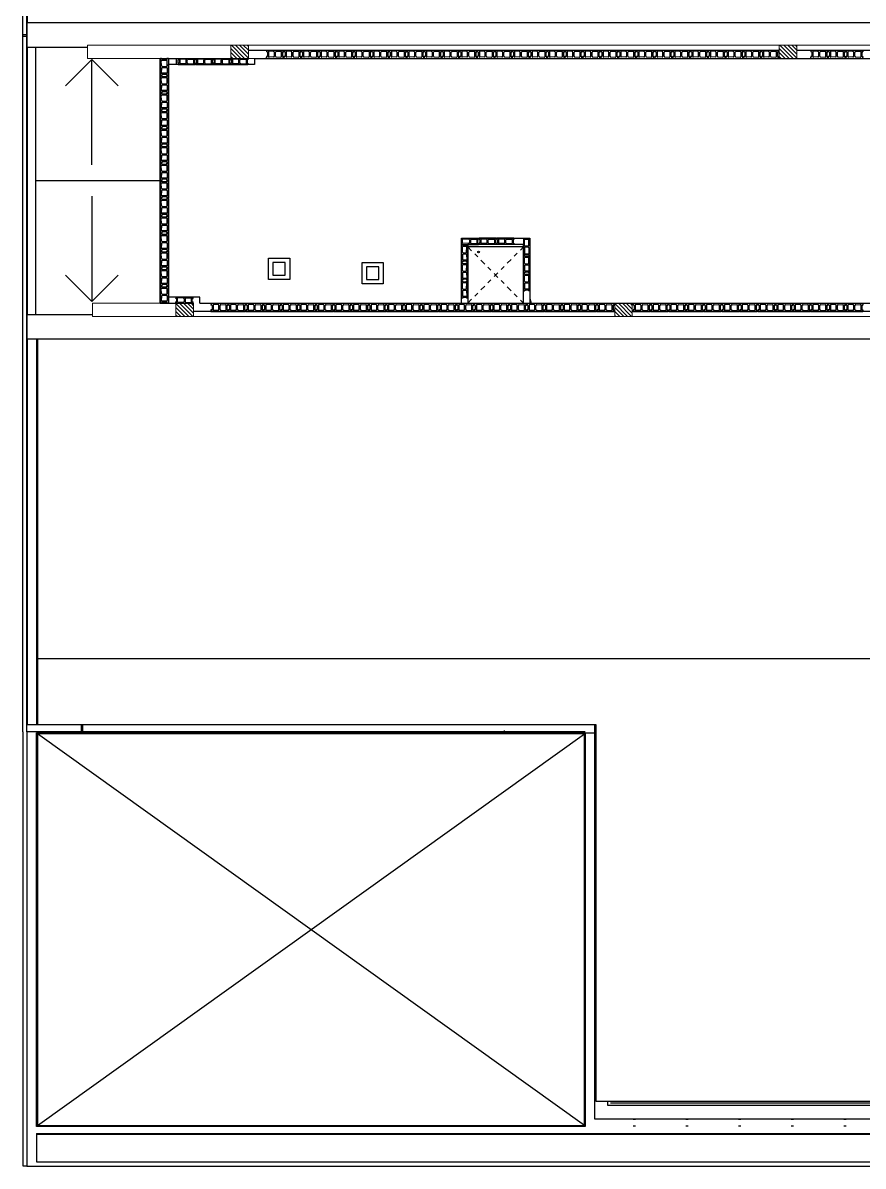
# Model space of a CAD drawing. Header units: millimetres. Extents: x 31.6 to 129.3, y 99 to 163.2.
# Drawn here: x 31.75 to 50.9, y 99.04 to 125.09 of the extents above; entities that cross this region are included whole.
import ezdxf

# ---------------------------------------------------------------- set-up
doc = ezdxf.new("R2010")
doc.units = ezdxf.units.MM
doc.linetypes.add('DASHDOT', pattern=[1, 0.5, -0.25, 0, -0.25])
doc.linetypes.add('Grid Line', pattern=[0.022225, 0.0127, -0.003175, 0.003175, -0.003175])
for name, color, linetype in [('ARQ - CARP', 253, 'Continuous'), ('BLOCK 014', 7, 'Continuous'), ('c-h', 7, 'Continuous'), ('muro', 7, 'Continuous'), ('vista', 7, 'Continuous')]:
    doc.layers.add(name, color=color, linetype=linetype)
doc.layers.add('VACIOS', color=2, linetype='DASHDOT', lineweight=9)
doc.layers.add('VIGAS', color=7, linetype='Continuous', lineweight=9)

# ---------------------------------------------------------------- blocks, each defined once
blk = doc.blocks.new('BLOQUE H° 14X19X33 COMUN PLANTA')
for p, q in [((0, 0.14), (0, 0.132092)), ((0.39, 0.14), (0, 0.14)), ((0, 0.132092), (0, 0.132092)), ((0, 0.118434), (0, 0.110526)), ((0, 0.118434), (0, 0.118434)), ((0.011053, 0.110526), (0, 0.110526)), ((0, 0.029474), (0, 0.021566)), ((0.011053, 0.029474), (0, 0.029474)), ((0, 0.021566), (0, 0.021566)), ((0, 0.007908), (0, 0)), ((0, 0.007908), (0, 0.007908)), ((0.39, 0), (0, 0)), ((0.003684, 0.128408), (0.003684, 0.122118)), ((0.003684, 0.011592), (0.003684, 0.017882)), ((0.018421, 0.103158), (0.018421, 0.036842)), ((0.038421, 0.113815), (0.038421, 0.026185)), ((0.169455, 0.116715), (0.046175, 0.121173)), ((0.169455, 0.023285), (0.046175, 0.018827)), ((0.183421, 0.038002), (0.183421, 0.101998)), ((0.206579, 0.038002), (0.206579, 0.101998)), ((0.220545, 0.116715), (0.343825, 0.121173)), ((0.220545, 0.023285), (0.343825, 0.018827)), ((0.351579, 0.113815), (0.351579, 0.026185)), ((0.371579, 0.103158), (0.371579, 0.036842)), ((0.378947, 0.110526), (0.39, 0.110526)), ((0.378947, 0.029474), (0.39, 0.029474)), ((0.386316, 0.128408), (0.386316, 0.122118)), ((0.386316, 0.011592), (0.386316, 0.017882)), ((0.39, 0.14), (0.39, 0.132092)), ((0.39, 0.132092), (0.39, 0.132092)), ((0.39, 0.118434), (0.39, 0.110526)), ((0.39, 0.118434), (0.39, 0.118434)), ((0.39, 0.029474), (0.39, 0.021566)), ((0.39, 0.021566), (0.39, 0.021566)), ((0.39, 0.007908), (0.39, 0)), ((0.39, 0.007908), (0.39, 0.007908))]:
    blk.add_line(p, q)
for centre, radius, start, end in [((0, 0.128408), 0.003684, 0, 90), ((0, 0.122118), 0.003684, 270, 0), ((0, 0.017882), 0.003684, 0, 90), ((0, 0.011592), 0.003684, 270, 0), ((0.011053, 0.103158), 0.007368, 0, 90), ((0.011053, 0.036842), 0.007368, 270, 0), ((0.045789, 0.113815), 0.007368, 87.002127, 180), ((0.045789, 0.026185), 0.007368, 180, 272.997873), ((0.168684, 0.101998), 0.014737, 0, 87.002127), ((0.168684, 0.038002), 0.014737, 272.997873, 0), ((0.221316, 0.101998), 0.014737, 92.997873, 180), ((0.221316, 0.038002), 0.014737, 180, 267.002127), ((0.344211, 0.113815), 0.007368, 0, 92.997873), ((0.344211, 0.026185), 0.007368, 267.002127, 0), ((0.378947, 0.103158), 0.007368, 90, 180), ((0.378947, 0.036842), 0.007368, 180, 270), ((0.39, 0.128408), 0.003684, 90, 180), ((0.39, 0.122118), 0.003684, 180, 270), ((0.39, 0.017882), 0.003684, 90, 180), ((0.39, 0.011592), 0.003684, 180, 270)]:
    blk.add_arc(centre, radius, start, end)
blk = doc.blocks.new('bloque15')
for p, q in [((0, 0), (0.14, 0)), ((0, 0), (0, -0.39)), ((0.14, 0), (0.14, -0.39)), ((0.023285, -0.168534), (0.018827, -0.026175)), ((0.023285, -0.221466), (0.018827, -0.345404)), ((0.026185, -0.018421), (0.113815, -0.018421)), ((0.101998, -0.1825), (0.038002, -0.1825)), ((0.101998, -0.2075), (0.038002, -0.2075)), ((0.116715, -0.168534), (0.121173, -0.026175)), ((0.116715, -0.221466), (0.121173, -0.345404)), ((0, -0.39), (0.007908, -0.39)), ((0.007908, -0.39), (0.007908, -0.39)), ((0.011592, -0.386316), (0.017882, -0.386316)), ((0.021566, -0.39), (0.029474, -0.39)), ((0.021566, -0.39), (0.021566, -0.39)), ((0.026185, -0.353158), (0.113815, -0.353158)), ((0.029474, -0.378947), (0.029474, -0.39)), ((0.036842, -0.371579), (0.103158, -0.371579)), ((0.110526, -0.378947), (0.110526, -0.39)), ((0.110526, -0.39), (0.118434, -0.39)), ((0.118434, -0.39), (0.118434, -0.39)), ((0.128408, -0.386316), (0.122118, -0.386316)), ((0.132092, -0.39), (0.14, -0.39)), ((0.132092, -0.39), (0.132092, -0.39))]:
    blk.add_line(p, q)
for centre, radius, start, end in [((0.026185, -0.025789), 0.007368, 90, 182.997873), ((0.038002, -0.167763), 0.014737, 182.997873, 270), ((0.038002, -0.222237), 0.014737, 90, 177.002127), ((0.101998, -0.167763), 0.014737, 270, 357.002127), ((0.101998, -0.222237), 0.014737, 2.997873, 90), ((0.113815, -0.025789), 0.007368, 357.002127, 90), ((0.011592, -0.39), 0.003684, 90, 180), ((0.017882, -0.39), 0.003684, 0, 90), ((0.026185, -0.345789), 0.007368, 177.002127, 270), ((0.036842, -0.378947), 0.007368, 90, 180), ((0.103158, -0.378947), 0.007368, 0, 90), ((0.113815, -0.345789), 0.007368, 270, 2.997873), ((0.122118, -0.39), 0.003684, 90, 180), ((0.128408, -0.39), 0.003684, 0, 90)]:
    blk.add_arc(centre, radius, start, end)
blk = doc.blocks.new('BLOQUE H° 19X19X39 COMUN PLANTA')
for p, q in [((0, -0.010732), (0, 0)), ((0.39, 0), (0, 0)), ((0.39, -0.010732), (0.39, 0)), ((0, -0.010732), (0, -0.010732)), ((0, -0.04), (0, -0.029268)), ((0, -0.029268), (0, -0.029268)), ((0.015, -0.04), (0, -0.04)), ((0, -0.160732), (0, -0.15)), ((0.015, -0.15), (0, -0.15)), ((0, -0.160732), (0, -0.160732)), ((0, -0.19), (0, -0.179268)), ((0, -0.179268), (0, -0.179268)), ((0.39, -0.19), (0, -0.19)), ((0.005, -0.015732), (0.005, -0.024268)), ((0.005, -0.174268), (0.005, -0.165732)), ((0.025, -0.14), (0.025, -0.05)), ((0.05, -0.154463), (0.05, -0.035537)), ((0.163546, -0.031601), (0.060523, -0.025551)), ((0.163546, -0.158399), (0.060523, -0.164449)), ((0.1825, -0.051574), (0.1825, -0.138426)), ((0.2075, -0.051574), (0.2075, -0.138426)), ((0.226454, -0.031601), (0.329477, -0.025551)), ((0.226454, -0.158399), (0.329477, -0.164449)), ((0.34, -0.154463), (0.34, -0.035537)), ((0.365, -0.14), (0.365, -0.05)), ((0.375, -0.04), (0.39, -0.04)), ((0.375, -0.15), (0.39, -0.15)), ((0.385, -0.015732), (0.385, -0.024268)), ((0.385, -0.174268), (0.385, -0.165732)), ((0.39, -0.010732), (0.39, -0.010732)), ((0.39, -0.04), (0.39, -0.029268)), ((0.39, -0.029268), (0.39, -0.029268)), ((0.39, -0.160732), (0.39, -0.15)), ((0.39, -0.160732), (0.39, -0.160732)), ((0.39, -0.19), (0.39, -0.179268)), ((0.39, -0.179268), (0.39, -0.179268))]:
    blk.add_line(p, q)
for centre, radius, start, end in [((0, -0.015732), 0.005, 0, 90), ((0, -0.024268), 0.005, 270, 0), ((0, -0.165732), 0.005, 0, 90), ((0, -0.174268), 0.005, 270, 0), ((0.015, -0.05), 0.01, 0, 90), ((0.015, -0.14), 0.01, 270, 0), ((0.06, -0.035537), 0.01, 87.002127, 180), ((0.06, -0.154463), 0.01, 180, 272.997873), ((0.1625, -0.051574), 0.02, 0, 87.002127), ((0.1625, -0.138426), 0.02, 272.997873, 0), ((0.2275, -0.051574), 0.02, 92.997873, 180), ((0.2275, -0.138426), 0.02, 180, 267.002127), ((0.33, -0.035537), 0.01, 0, 92.997873), ((0.33, -0.154463), 0.01, 267.002127, 0), ((0.375, -0.05), 0.01, 90, 180), ((0.375, -0.14), 0.01, 180, 270), ((0.39, -0.015732), 0.005, 90, 180), ((0.39, -0.024268), 0.005, 180, 270), ((0.39, -0.165732), 0.005, 90, 180), ((0.39, -0.174268), 0.005, 180, 270)]:
    blk.add_arc(centre, radius, start, end)

msp = doc.modelspace()

# ---------------------------------------------------------------- hatches: boundary and pattern name
at = {"layer": 'c-h', "true_color": 0x939598}
h = msp.add_hatch(dxfattribs=at)
h.set_pattern_fill('ANSI31', color=252, scale=0.02, angle=90, style=0)
h.set_pattern_definition([(135, (17.86381, 28.36593), (-0.04490128, -0.04490128), [])])
h.paths.add_polyline_path([(36.89, 124.583), (36.89, 124.283), (36.49, 124.283), (36.49, 124.583)])
h = msp.add_hatch(dxfattribs=at)
h.set_pattern_fill('ANSI31', color=252, scale=0.02, angle=90, style=0)
h.set_pattern_definition([(135, (30.36381, 28.36593), (-0.04490128, -0.04490128), [])])
h.paths.add_polyline_path([(49.39, 124.583), (49.39, 124.283), (48.99, 124.283), (48.99, 124.583)])
h = msp.add_hatch(dxfattribs=at)
h.set_pattern_fill('ANSI31', color=252, scale=0.02, angle=90, style=0)
h.set_pattern_definition([(135, (16.613816, 22.28593), (-0.04490128, -0.04490128), [])])
h.paths.add_polyline_path([(35.64, 118.703), (35.64, 118.403), (35.24, 118.403), (35.24, 118.703)])
h = msp.add_hatch(dxfattribs=at)
h.set_pattern_fill('ANSI31', color=252, scale=0.02, angle=90, style=0)
h.set_pattern_definition([(135, (26.613816, 22.28593), (-0.04490128, -0.04490128), [])])
h.paths.add_polyline_path([(45.64, 118.703), (45.64, 118.403), (45.24, 118.403), (45.24, 118.703)])

# ---------------------------------------------------------------- linework, layer by layer
at = {"layer": 'ARQ - CARP', "color": 252, "true_color": 0x939598}
for p, q in [((35.242, 124.257), (35.242, 124.169)), ((35.262, 124.246), (35.262, 124.18))]:
    msp.add_line(p, q, dxfattribs=at)
at = {"layer": 'BLOCK 014', "color": 252, "true_color": 0x939598}
for p, q in [((41.888, 120.046), (41.888, 118.703)), ((42.519, 120.046), (41.888, 120.046)), ((43.163, 120.046), (42.869, 120.046)), ((35.78, 118.703), (61.94, 118.703))]:
    msp.add_line(p, q, dxfattribs=at)
for points in [[(34.878, 124.283), (36.89, 124.283)], [(34.878, 118.703), (34.878, 124.283), (34.878, 124.283)], [(37.03, 124.283), (37.03, 124.283), (37.03, 124.143), (35.068, 124.143)], [(35.073, 124.283), (35.078, 124.283)], [(36.89, 124.473), (48.99, 124.473)], [(37.03, 124.283), (111.35, 124.283)], [(49.39, 124.473), (54.095, 124.473)], [(35.068, 118.843), (35.068, 124.143)], [(41.748, 118.717), (41.748, 120.186), (43.303, 120.186), (43.303, 118.71)], [(35.78, 118.703), (35.78, 118.703), (35.78, 118.843), (35.068, 118.843)], [(34.883, 118.703), (35.24, 118.703)], [(35.022, 118.703), (35.027, 118.703)], [(45.24, 118.513), (35.64, 118.513)], [(52.995, 118.513), (45.64, 118.513)]]:
    msp.add_lwpolyline(points, dxfattribs=at)
at = {"layer": 'muro', "color": 252, "true_color": 0x939598}
for p, q in [((31.75, 124.788), (31.75, 163.178)), ((31.835, 150.297), (31.835, 108.938)), ((31.845, 134.245), (31.845, 125.092)), ((128.92, 125.092), (31.84, 125.092)), ((31.84, 125.092), (31.84, 124.541)), ((31.75, 108.938), (31.75, 124.818)), ((31.835, 124.818), (31.75, 124.818)), ((31.75, 124.788), (31.835, 124.788)), ((31.835, 124.738), (31.84, 124.738)), ((31.84, 124.568), (31.835, 124.568)), ((31.84, 124.541), (33.22, 124.541)), ((31.845, 124.541), (31.845, 118.445)), ((32.035, 124.541), (32.035, 118.445)), ((33.319, 124.26), (32.719, 123.66)), ((33.319, 121.86), (33.319, 124.26)), ((33.319, 124.26), (33.919, 123.66)), ((34.878, 121.493), (32.035, 121.493)), ((33.319, 121.141), (33.319, 118.741)), ((42.874, 120.046), (42.524, 120.046)), ((43.163, 118.703), (43.163, 120.046)), ((37.346, 119.245), (37.346, 119.73)), ((37.346, 119.73), (37.831, 119.73)), ((37.446, 119.63), (37.446, 119.345)), ((37.731, 119.63), (37.446, 119.63)), ((37.731, 119.345), (37.731, 119.63)), ((37.831, 119.73), (37.831, 119.245)), ((39.48, 119.145), (39.48, 119.63)), ((39.48, 119.63), (39.965, 119.63)), ((39.965, 119.63), (39.965, 119.145)), ((33.319, 118.741), (32.719, 119.341)), ((33.319, 118.741), (33.919, 119.341)), ((37.446, 119.345), (37.731, 119.345)), ((39.58, 119.53), (39.58, 119.245)), ((39.865, 119.53), (39.58, 119.53)), ((39.865, 119.245), (39.865, 119.53)), ((37.831, 119.245), (37.346, 119.245)), ((39.965, 119.145), (39.48, 119.145)), ((39.58, 119.245), (39.865, 119.245)), ((43.303, 118.811), (43.333, 118.703)), ((31.84, 118.392), (31.835, 118.392)), ((31.84, 118.445), (33.34, 118.445)), ((31.84, 118.442), (31.84, 117.891)), ((31.84, 117.891), (128.92, 117.891)), ((31.845, 117.891), (31.845, 109.108)), ((32.065, 117.891), (32.065, 109.108)), ((32.088, 109.108), (32.088, 117.891)), ((77.008, 110.603), (32.088, 110.603)), ((31.758, 108.938), (31.75, 108.938)), ((31.758, 99.043), (31.758, 108.938)), ((31.835, 109.108), (44.809, 109.108)), ((33.09, 108.938), (31.835, 108.938)), ((31.843, 108.938), (31.843, 99.043)), ((32.064, 108.913), (44.779, 108.913)), ((32.064, 99.949), (32.064, 108.913)), ((44.547, 108.891), (32.086, 108.891)), ((32.086, 108.891), (32.086, 99.971)), ((33.09, 108.938), (33.09, 109.108)), ((33.09, 108.948), (44.569, 108.948)), ((33.121, 108.948), (33.121, 109.108)), ((42.721, 108.967), (42.721, 108.948)), ((44.547, 99.963), (44.547, 108.891)), ((44.569, 108.913), (44.569, 99.949)), ((44.779, 109.108), (44.779, 100.123)), ((44.809, 109.108), (44.809, 100.523)), ((44.809, 100.523), (116.389, 100.523)), ((45.079, 100.423), (45.079, 100.523)), ((116.134, 100.423), (45.079, 100.423)), ((45.144, 100.488), (116.069, 100.488)), ((44.779, 100.123), (116.434, 100.123)), ((45.659, 100.113), (45.711, 100.113)), ((46.859, 100.113), (46.911, 100.113)), ((48.059, 100.113), (48.111, 100.113)), ((49.259, 100.113), (49.311, 100.113)), ((50.459, 100.113), (50.511, 100.113)), ((32.064, 99.971), (44.547, 99.971)), ((44.569, 99.949), (32.064, 99.949)), ((32.065, 99.785), (128.7, 99.785)), ((32.065, 99.785), (32.065, 99.763)), ((44.547, 99.963), (44.569, 99.963)), ((45.659, 99.963), (45.711, 99.963)), ((46.859, 99.963), (46.911, 99.963)), ((48.059, 99.963), (48.111, 99.963)), ((49.259, 99.963), (49.311, 99.963)), ((50.459, 99.963), (50.511, 99.963)), ((128.705, 99.763), (32.06, 99.763)), ((32.06, 99.763), (32.06, 99.144)), ((31.843, 99.043), (31.758, 99.043)), ((31.843, 99.043), (128.961, 99.043)), ((32.06, 99.144), (128.705, 99.144))]:
    msp.add_line(p, q, dxfattribs=at)
msp.add_lwpolyline([(41.888, 119.991), (41.888, 118.703), (43.163, 118.703), (43.163, 119.991)], close=True, dxfattribs=at)
for points in [[(32.086, 99.971), (44.547, 108.891)], [(44.547, 99.971), (32.086, 108.891)]]:
    msp.add_lwpolyline(points, dxfattribs=at)
at = {"layer": 'VACIOS', "color": 252, "linetype": 'Grid Line', "ltscale": 10, "true_color": 0x939598}
for p, q in [((41.888, 118.703), (43.163, 119.991)), ((41.888, 119.991), (43.163, 118.703))]:
    msp.add_line(p, q, dxfattribs=at)
at = {"layer": 'VIGAS', "color": 252, "true_color": 0x939598}
for p, q in [((33.22, 124.583), (115.64, 124.583)), ((33.22, 124.283), (33.22, 124.583)), ((33.22, 124.283), (115.445, 124.283)), ((33.34, 118.703), (34.878, 118.703)), ((33.34, 118.703), (33.34, 118.403)), ((33.34, 118.403), (115.64, 118.403)), ((35.64, 118.403), (45.24, 118.403))]:
    msp.add_line(p, q, dxfattribs=at)
for points in [[(36.89, 124.583), (36.89, 124.283), (36.49, 124.283), (36.49, 124.583)], [(49.39, 124.583), (49.39, 124.283), (48.99, 124.283), (48.99, 124.583)], [(35.64, 118.703), (35.64, 118.403), (35.24, 118.403), (35.24, 118.703)], [(45.64, 118.703), (45.64, 118.403), (45.24, 118.403), (45.24, 118.703)]]:
    msp.add_lwpolyline(points, close=True, dxfattribs=at)
at = {"layer": 'vista', "color": 252, "true_color": 0x939598}
msp.add_circle((42.136, 119.872), 0.0198, dxfattribs=at)

# ---------------------------------------------------------------- block references
at = {"layer": 'ARQ - CARP', "color": 252, "true_color": 0x939598}
for name, p, rotation in [('BLOQUE H° 19X19X39 COMUN PLANTA', (34.878, 123.893), 90), ('BLOQUE H° 19X19X39 COMUN PLANTA', (37.69, 124.283), 180), ('BLOQUE H° 19X19X39 COMUN PLANTA', (38.09, 124.283), 180), ('BLOQUE H° 19X19X39 COMUN PLANTA', (38.49, 124.283), 180), ('BLOQUE H° 19X19X39 COMUN PLANTA', (38.89, 124.283), 180), ('BLOQUE H° 19X19X39 COMUN PLANTA', (39.29, 124.283), 180), ('BLOQUE H° 19X19X39 COMUN PLANTA', (39.69, 124.283), 180), ('BLOQUE H° 19X19X39 COMUN PLANTA', (40.09, 124.283), 180), ('BLOQUE H° 19X19X39 COMUN PLANTA', (40.49, 124.283), 180), ('BLOQUE H° 19X19X39 COMUN PLANTA', (40.89, 124.283), 180), ('BLOQUE H° 19X19X39 COMUN PLANTA', (41.29, 124.283), 180), ('BLOQUE H° 19X19X39 COMUN PLANTA', (41.695, 124.283), 180), ('BLOQUE H° 19X19X39 COMUN PLANTA', (42.095, 124.283), 180), ('BLOQUE H° 19X19X39 COMUN PLANTA', (42.495, 124.283), 180), ('BLOQUE H° 19X19X39 COMUN PLANTA', (42.895, 124.283), 180), ('BLOQUE H° 19X19X39 COMUN PLANTA', (43.295, 124.283), 180), ('BLOQUE H° 19X19X39 COMUN PLANTA', (43.695, 124.283), 180), ('BLOQUE H° 19X19X39 COMUN PLANTA', (44.095, 124.283), 180), ('BLOQUE H° 19X19X39 COMUN PLANTA', (44.495, 124.283), 180), ('BLOQUE H° 19X19X39 COMUN PLANTA', (44.904, 124.283), 180), ('BLOQUE H° 19X19X39 COMUN PLANTA', (45.314, 124.283), 180), ('BLOQUE H° 19X19X39 COMUN PLANTA', (45.719, 124.283), 180), ('BLOQUE H° 19X19X39 COMUN PLANTA', (46.129, 124.283), 180), ('BLOQUE H° 19X19X39 COMUN PLANTA', (46.545, 124.283), 180), ('BLOQUE H° 19X19X39 COMUN PLANTA', (46.951, 124.283), 180), ('BLOQUE H° 19X19X39 COMUN PLANTA', (47.358, 124.283), 180), ('BLOQUE H° 19X19X39 COMUN PLANTA', (47.76, 124.283), 180), ('BLOQUE H° 19X19X39 COMUN PLANTA', (48.165, 124.283), 180), ('BLOQUE H° 19X19X39 COMUN PLANTA', (48.568, 124.283), 180), ('BLOQUE H° 19X19X39 COMUN PLANTA', (48.971, 124.283), 180), ('BLOQUE H° 19X19X39 COMUN PLANTA', (50.095, 124.283), 180), ('BLOQUE H° 19X19X39 COMUN PLANTA', (50.495, 124.283), 180), ('BLOQUE H° 19X19X39 COMUN PLANTA', (50.895, 124.283), 180), ('BLOQUE H° 19X19X39 COMUN PLANTA', (34.878, 123.498), 90), ('BLOQUE H° 19X19X39 COMUN PLANTA', (34.878, 123.103), 90), ('BLOQUE H° 19X19X39 COMUN PLANTA', (34.878, 122.703), 90), ('BLOQUE H° 19X19X39 COMUN PLANTA', (34.878, 122.303), 90), ('BLOQUE H° 19X19X39 COMUN PLANTA', (34.878, 121.903), 90), ('BLOQUE H° 19X19X39 COMUN PLANTA', (34.878, 121.503), 90), ('BLOQUE H° 19X19X39 COMUN PLANTA', (34.878, 121.103), 90), ('BLOQUE H° 19X19X39 COMUN PLANTA', (34.878, 120.703), 90), ('BLOQUE H° 19X19X39 COMUN PLANTA', (34.878, 120.303), 90), ('BLOQUE H° 19X19X39 COMUN PLANTA', (34.878, 119.903), 90), ('bloque15', (41.748, 120.046), 90), ('BLOQUE H° 19X19X39 COMUN PLANTA', (34.878, 119.503), 90), ('BLOQUE H° 14X19X33 COMUN PLANTA', (41.748, 120.036), 270), ('BLOQUE H° 14X19X33 COMUN PLANTA', (41.748, 119.621), 270), ('BLOQUE H° 14X19X33 COMUN PLANTA', (43.163, 119.786), 270), ('BLOQUE H° 19X19X39 COMUN PLANTA', (34.878, 119.103), 90), ('BLOQUE H° 14X19X33 COMUN PLANTA', (43.163, 119.376), 270), ('BLOQUE H° 19X19X39 COMUN PLANTA', (34.878, 118.703), 90), ('BLOQUE H° 14X19X33 COMUN PLANTA', (41.748, 119.206), 270), ('BLOQUE H° 14X19X33 COMUN PLANTA', (35.63, 118.843), 180), ('BLOQUE H° 19X19X39 COMUN PLANTA', (36.426, 118.513), 180), ('BLOQUE H° 19X19X39 COMUN PLANTA', (36.426, 118.513), 180), ('BLOQUE H° 19X19X39 COMUN PLANTA', (36.826, 118.513), 180), ('BLOQUE H° 19X19X39 COMUN PLANTA', (37.226, 118.513), 180), ('BLOQUE H° 19X19X39 COMUN PLANTA', (37.626, 118.513), 180), ('BLOQUE H° 19X19X39 COMUN PLANTA', (38.026, 118.513), 180), ('BLOQUE H° 19X19X39 COMUN PLANTA', (38.426, 118.513), 180), ('BLOQUE H° 19X19X39 COMUN PLANTA', (38.826, 118.513), 180), ('BLOQUE H° 19X19X39 COMUN PLANTA', (39.226, 118.513), 180), ('BLOQUE H° 19X19X39 COMUN PLANTA', (39.626, 118.513), 180), ('BLOQUE H° 19X19X39 COMUN PLANTA', (40.026, 118.513), 180), ('BLOQUE H° 19X19X39 COMUN PLANTA', (40.426, 118.513), 180), ('BLOQUE H° 19X19X39 COMUN PLANTA', (40.826, 118.513), 180), ('BLOQUE H° 19X19X39 COMUN PLANTA', (41.226, 118.513), 180), ('BLOQUE H° 19X19X39 COMUN PLANTA', (41.626, 118.513), 180), ('BLOQUE H° 19X19X39 COMUN PLANTA', (42.026, 118.513), 180), ('BLOQUE H° 19X19X39 COMUN PLANTA', (42.426, 118.513), 180), ('BLOQUE H° 19X19X39 COMUN PLANTA', (42.826, 118.513), 180), ('BLOQUE H° 19X19X39 COMUN PLANTA', (43.226, 118.513), 180), ('BLOQUE H° 19X19X39 COMUN PLANTA', (43.626, 118.513), 180), ('BLOQUE H° 19X19X39 COMUN PLANTA', (44.026, 118.513), 180), ('BLOQUE H° 19X19X39 COMUN PLANTA', (44.426, 118.513), 180), ('BLOQUE H° 19X19X39 COMUN PLANTA', (44.826, 118.513), 180), ('BLOQUE H° 19X19X39 COMUN PLANTA', (45.226, 118.513), 180), ('BLOQUE H° 19X19X39 COMUN PLANTA', (46.046, 118.513), 180), ('BLOQUE H° 19X19X39 COMUN PLANTA', (46.453, 118.513), 180), ('BLOQUE H° 19X19X39 COMUN PLANTA', (46.859, 118.513), 180), ('BLOQUE H° 19X19X39 COMUN PLANTA', (47.259, 118.513), 180), ('BLOQUE H° 19X19X39 COMUN PLANTA', (47.668, 118.513), 180), ('BLOQUE H° 19X19X39 COMUN PLANTA', (48.079, 118.513), 180), ('BLOQUE H° 19X19X39 COMUN PLANTA', (48.485, 118.513), 180), ('BLOQUE H° 19X19X39 COMUN PLANTA', (48.895, 118.513), 180), ('BLOQUE H° 19X19X39 COMUN PLANTA', (49.295, 118.513), 180), ('BLOQUE H° 19X19X39 COMUN PLANTA', (49.695, 118.513), 180), ('BLOQUE H° 19X19X39 COMUN PLANTA', (50.095, 118.513), 180), ('BLOQUE H° 19X19X39 COMUN PLANTA', (50.495, 118.513), 180), ('BLOQUE H° 19X19X39 COMUN PLANTA', (50.895, 118.513), 180)]:
    msp.add_blockref(name, p, dxfattribs=dict(at, rotation=rotation))
at = {"layer": 'ARQ - CARP', "color": 252, "true_color": 0x939598, "xscale": -1}
for p in [(35.68, 124.143), (36.08, 124.143), (36.48, 124.143), (36.88, 124.143)]:
    msp.add_blockref('BLOQUE H° 14X19X33 COMUN PLANTA', p, dxfattribs=at)
at = {"layer": 'ARQ - CARP', "color": 252, "true_color": 0x939598}
for name, p in [('BLOQUE H° 14X19X33 COMUN PLANTA', (42.148, 120.046)), ('BLOQUE H° 14X19X33 COMUN PLANTA', (42.551, 120.046)), ('bloque15', (43.163, 120.186))]:
    msp.add_blockref(name, p, dxfattribs=at)

doc.saveas('drawing.dxf')
